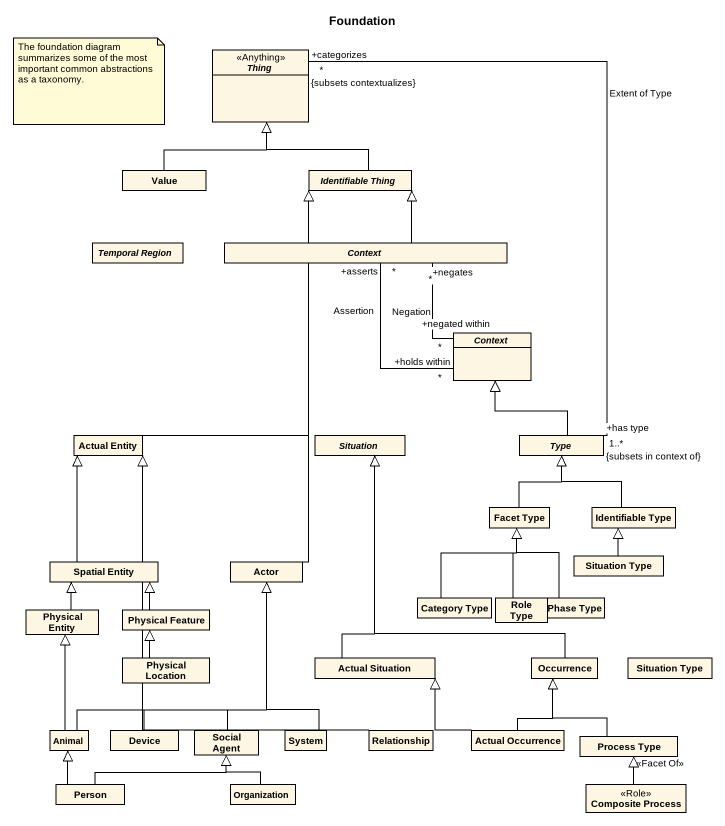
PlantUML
@startuml
title Foundation
hide circle
hide empty members
abstract class Thing <<Anything>>
class Value
abstract class "Identifiable Thing" as Identifiable_Thing
abstract class "Temporal Region" as Temporal_Region
abstract class Context
abstract class "Context" as Context_2
class "Actual Entity" as Actual_Entity
abstract class Situation
abstract class Type
class "Facet Type" as Facet_Type
class "Identifiable Type" as Identifiable_Type
class "Spatial Entity" as Spatial_Entity
class "Actor" as Actor_
class "Situation Type" as Situation_Type
class "Physical Entity" as Physical_Entity
class "Physical Feature" as Physical_Feature
class "Category Type" as Category_Type
class "Role Type" as Role_Type
class "Phase Type" as Phase_Type
class "Physical Location" as Physical_Location
class "Actual Situation" as Actual_Situation
class Occurrence
class "Situation Type" as Situation_Type_2
class Animal
class Device
class "Social Agent" as Social_Agent
class System
class Relationship
class "Actual Occurrence" as Actual_Occurrence
class "Process Type" as Process_Type
class "Person" as Person_
class Organization
class "Composite Process" as Composite_Process <<Role>>
Value -up-|> Thing
Identifiable_Thing -up-|> Thing
Context -up-|> Identifiable_Thing
Context_2 "+holds within\n*" -up- "+asserts\n*" Context : Assertion
Context_2 "+negated within\n*" -up- "+negates\n*" Context : Negation
Actual_Entity -up-|> Identifiable_Thing
Type "+has type\n1..*\n{subsets in context of}" -up- "+categorizes\n*\n{subsets contextualizes}" Thing : Extent of Type
Type -up-|> Context_2
Facet_Type -up-|> Type
Identifiable_Type -up-|> Type
Spatial_Entity -up-|> Actual_Entity
Actor_ -up-|> Identifiable_Thing
Situation_Type -up-|> Identifiable_Type
Physical_Entity -up-|> Spatial_Entity
Physical_Feature -up-|> Spatial_Entity
Category_Type -up-|> Facet_Type
Role_Type -up-|> Facet_Type
Phase_Type -up-|> Facet_Type
Physical_Location -up-|> Physical_Feature
Actual_Situation -up-|> Situation
Occurrence -up-|> Situation
Animal -up-|> Actor_
Animal -up-|> Physical_Entity
Device -up-|> Actor_
Social_Agent -up-|> Actor_
System -up-|> Actor_
Relationship -up-|> Actual_Entity
Actual_Occurrence -left-|> Actual_Situation
Actual_Occurrence -up-|> Occurrence
Process_Type -up-|> Occurrence
Person_ -up-|> Animal
Person_ -right-|> Social_Agent
Organization -up-|> Social_Agent
Composite_Process -up-|> Process_Type : <<Facet Of>>
note as N1
  The foundation diagram summarizes some of the most important common abstractions as a taxonomy.
end note
@enduml
